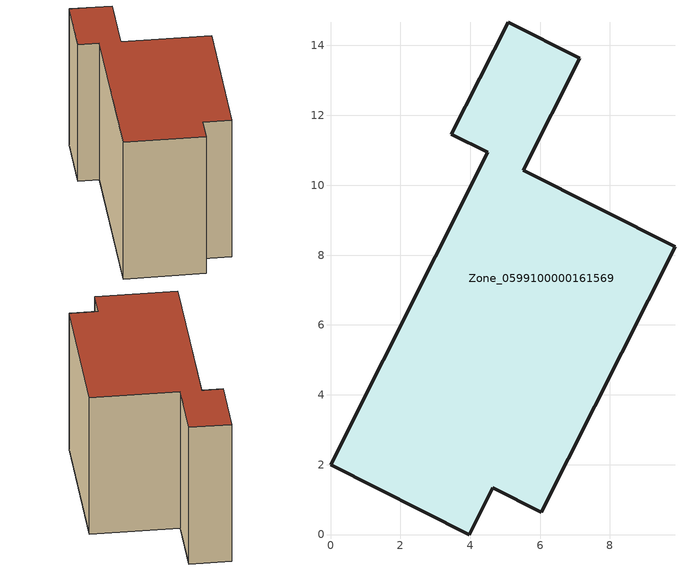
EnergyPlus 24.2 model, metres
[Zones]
Zone_0599100000161569
 floor ground (C_G): 4.64,1.34 3.97,0 0,2 4.5,10.94 3.46,11.46 5.08,14.66 7.13,13.64 5.52,10.43 9.86,8.24 6.03,0.64 z0
 wall outside (C_F): 7.13,13.64 5.08,14.66 3.46,11.46 4.5,10.94 0,2 3.97,0 4.64,1.34 6.03,0.64 9.86,8.24 5.52,10.43 7.13,13.64 z0:8.55
 roof outside (C_R): 9.86,8.24 5.52,10.43 7.13,13.64 5.08,14.66 3.46,11.46 4.5,10.94 0,2 3.97,0 4.64,1.34 6.03,0.64 z8.55
[BUILDING]
Pand.0599100000161569: North Axis=0; Terrain=City; Loads Convergence Tolerance Value=0.04; Temperature Convergence Tolerance Value=0.4; Solar Distribution=FullExterior; Maximum Number of Warmup Days=25; Minimum Number of Warmup Days=1
[Site:Location]
Rotterdam.The.Hague.AP_ZH_NLD Design_Conditions: Latitude=51.96; Longitude=4.45; Time Zone=1; Elevation=-4.5
[SITE:GROUNDTEMPERATURE:BUILDINGSURFACE]
18, 18, 18, 18, 18, 18, 18, 18, 18, 18, 18, 18
[MATERIAL] Thermal Absorptance=0.9; Solar Absorptance=0.7; Visible Absorptance=0.7
Name | Roughness | Thickness | Conductivity | Density | Specific Heat
G.TI.1992-2005 | MediumSmooth | 0.15 | 0.06 | 540 | 1210
F.TI.1992-2005 | Rough | 0.3 | 0.12 | 1920 | 840
R.TI.1992-2005 | MediumRough | 0.2 | 0.08 | 1500 | 1000
[CONSTRUCTION]
C_G: G.TI.1992-2005
C_F: F.TI.1992-2005
C_R: R.TI.1992-2005
[ZONE]
Zone_0599100000161569: Type=1; Multiplier=1; Ceiling Height=Autocalculate; Volume=Autocalculate; Floor Area=autocalculate; Part of Total Floor Area=Yes
[ZONEINFILTRATION:DESIGNFLOWRATE]
Infil_Zone_0599100000161569: Zone or ZoneList or Space or SpaceList=Zone_0599100000161569; Schedule=AlwaysOn; Design Flow Rate Calculation Method=Flow/Area; Flow Rate per Floor Area=0.0015; Constant Term Coefficient=1; Temperature Term Coefficient=0; Velocity Term Coefficient=0; Velocity Squared Term Coefficient=0
[HVACTEMPLATE:ZONE:IDEALLOADSAIRSYSTEM]
Zone_0599100000161569: Maximum Heating Supply Air Temperature=50; Minimum Cooling Supply Air Temperature=13; Maximum Heating Supply Air Humidity Ratio=0.0156; Minimum Cooling Supply Air Humidity Ratio=0.0077; Heating Limit=NoLimit; Cooling Limit=NoLimit; Dehumidification Control Type=ConstantSensibleHeatRatio; Cooling Sensible Heat Ratio=0.7; Dehumidification Setpoint=60; Humidification Control Type=None; Humidification Setpoint=30; Outdoor Air Method=None; Outdoor Air Flow Rate per Person=0.00944; Outdoor Air Flow Rate per Zone Floor Area=0; Outdoor Air Flow Rate per Zone=0; Demand Controlled Ventilation Type=None; Outdoor Air Economizer Type=NoEconomizer; Heat Recovery Type=None; Sensible Heat Recovery Effectiveness=0.7; Latent Heat Recovery Effectiveness=0.65
[ZONECONTROL:THERMOSTAT]
ThermostatControl_Zone_0599100000161569: Zone or ZoneList=Zone_0599100000161569; Control Type Schedule=DualSetpointControlType; Control 1=Thermostat_Zone_0599100000161569; Temperature Difference Between Cutout And Setpoint=0
[THERMOSTATSETPOINT:DUALSETPOINT]
Thermostat_Zone_0599100000161569: Heating Setpoint Temperature Schedule=HeatingSetpoint_Zone_0599100000161569; Cooling Setpoint Temperature Schedule=CoolingSetpoint_Zone_0599100000161569
[SCHEDULE:COMPACT]
HeatingSetpoint_Zone_0599100000161569: Through: 12/31, For: AllDays, Until: 24:00, 21
CoolingSetpoint_Zone_0599100000161569: Through: 12/31, For: AllDays, Until: 24:00, 24
DualSetpointControlType: Through: 12/31, For: AllDays, Until: 24:00, 4
AlwaysOn: Through: 12/31, For: AllDays, Until: 24:00, 1
